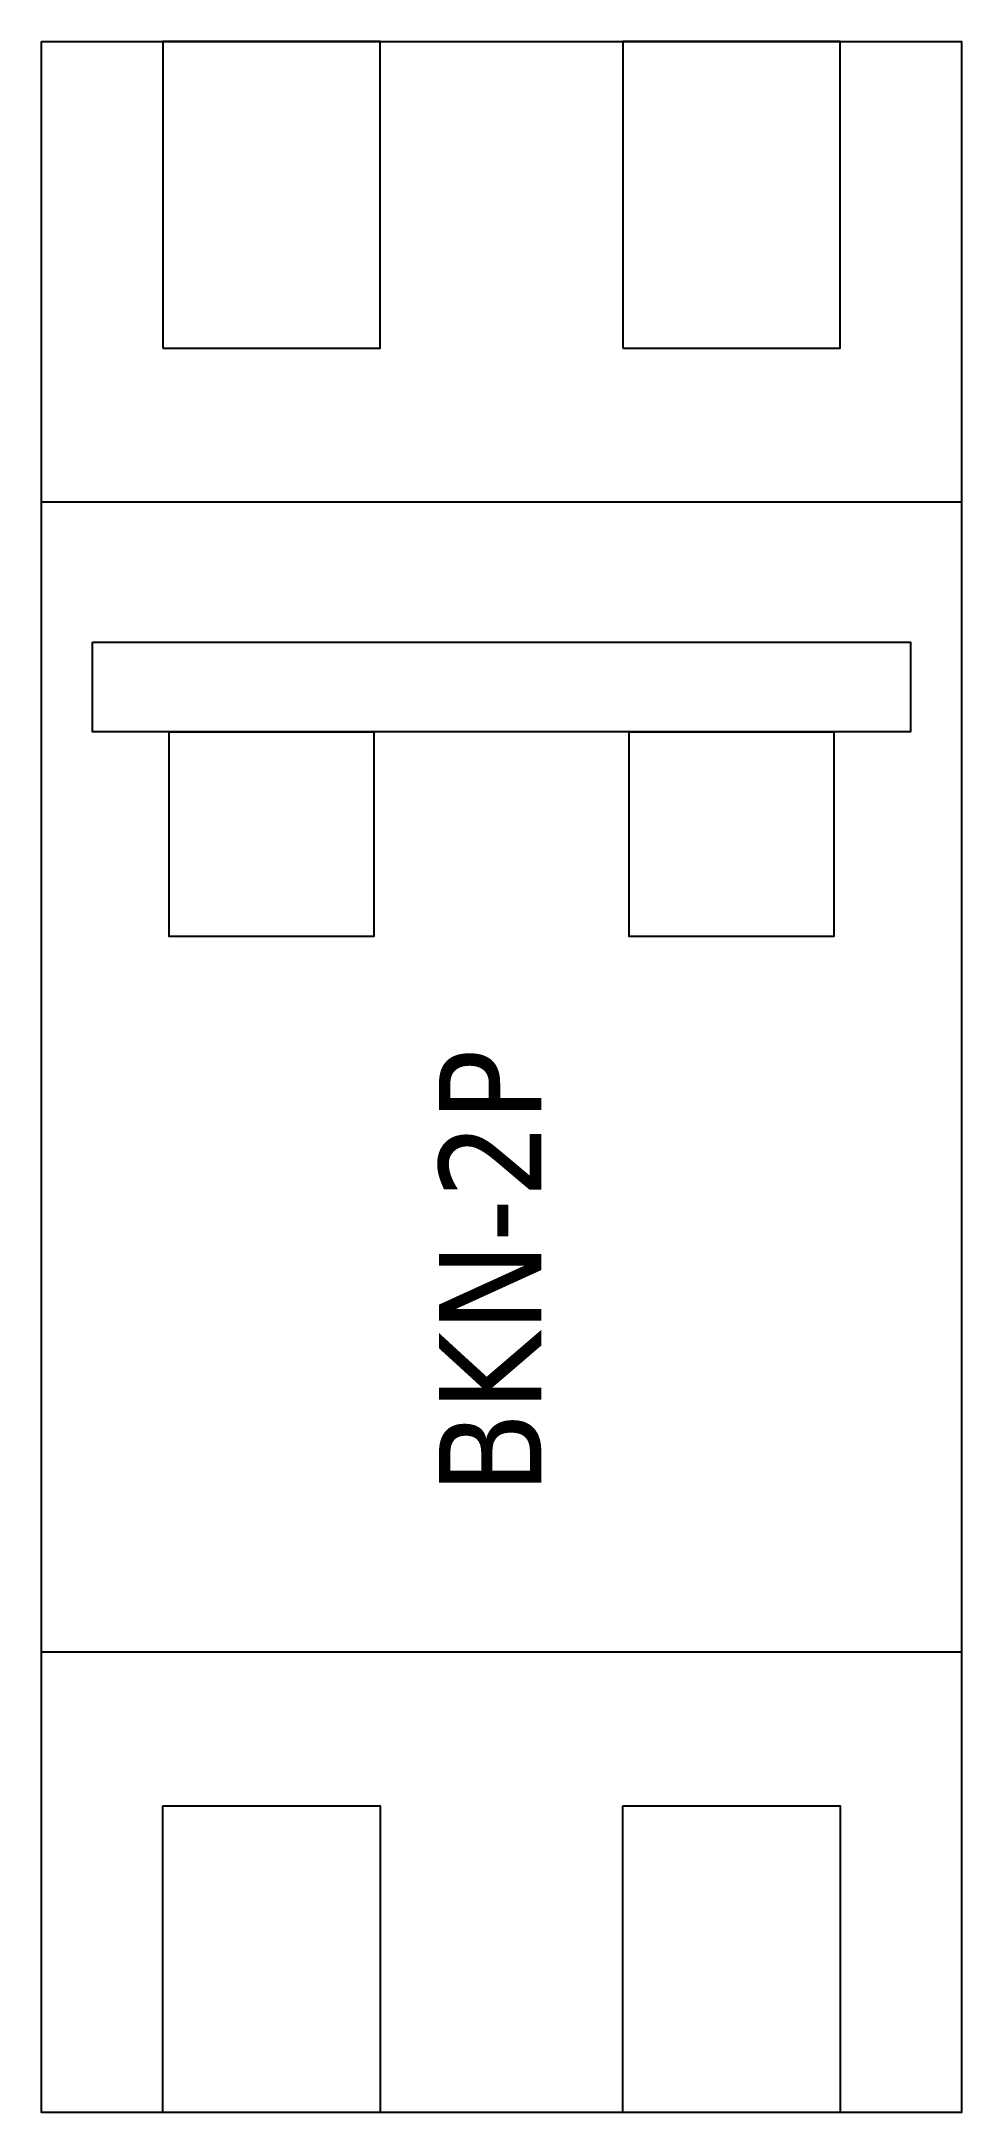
# Model space of a CAD drawing. Header units: millimetres. Extents: x 0 to 36, y 0 to 81.
import ezdxf

# ---------------------------------------------------------------- set-up
doc = ezdxf.new("R2010")
doc.units = ezdxf.units.MM
doc.styles.add('Tahoma (Input Text)', font='tahoma.ttf')

# ---------------------------------------------------------------- blocks, each defined once
blk = doc.blocks.new('*U39')
for points in [[(-543.888, -2654.335), (-507.888, -2654.335), (-507.888, -2735.335), (-543.888, -2735.335)], [(-541.888, -2677.835), (-509.888, -2677.835), (-509.888, -2681.335), (-541.888, -2681.335)], [(-538.888, -2681.335), (-530.888, -2681.335), (-530.888, -2689.335), (-538.888, -2689.335)], [(-520.888, -2681.335), (-512.888, -2681.335), (-512.888, -2689.335), (-520.888, -2689.335)]]:
    blk.add_lwpolyline(points, close=True)
at = {"color": 1}
for points in [[(-539.138, -2666.335), (-530.638, -2666.335), (-530.638, -2654.335), (-539.138, -2654.335)], [(-521.138, -2666.335), (-512.638, -2666.335), (-512.638, -2654.335), (-521.138, -2654.335)], [(-539.138, -2723.335), (-530.638, -2723.335), (-530.638, -2735.335), (-539.138, -2735.335)], [(-521.138, -2723.335), (-512.638, -2723.335), (-512.638, -2735.335), (-521.138, -2735.335)]]:
    blk.add_lwpolyline(points, close=True, dxfattribs=at)
at = {"color": 3}
blk.add_lwpolyline([(-543.888, -2672.335), (-507.888, -2672.335), (-507.888, -2717.335), (-543.888, -2717.335)], close=True, dxfattribs=at)
at = {"color": 2, "style": 'Tahoma (Input Text)'}
blk.add_text('BKN-2P', height=4, rotation=90, dxfattribs=at).set_placement((-524.332, -2711.157))

msp = doc.modelspace()

# ---------------------------------------------------------------- block references
msp.add_blockref('*U39', (543.888, 2735.335))

doc.saveas('drawing.dxf')
